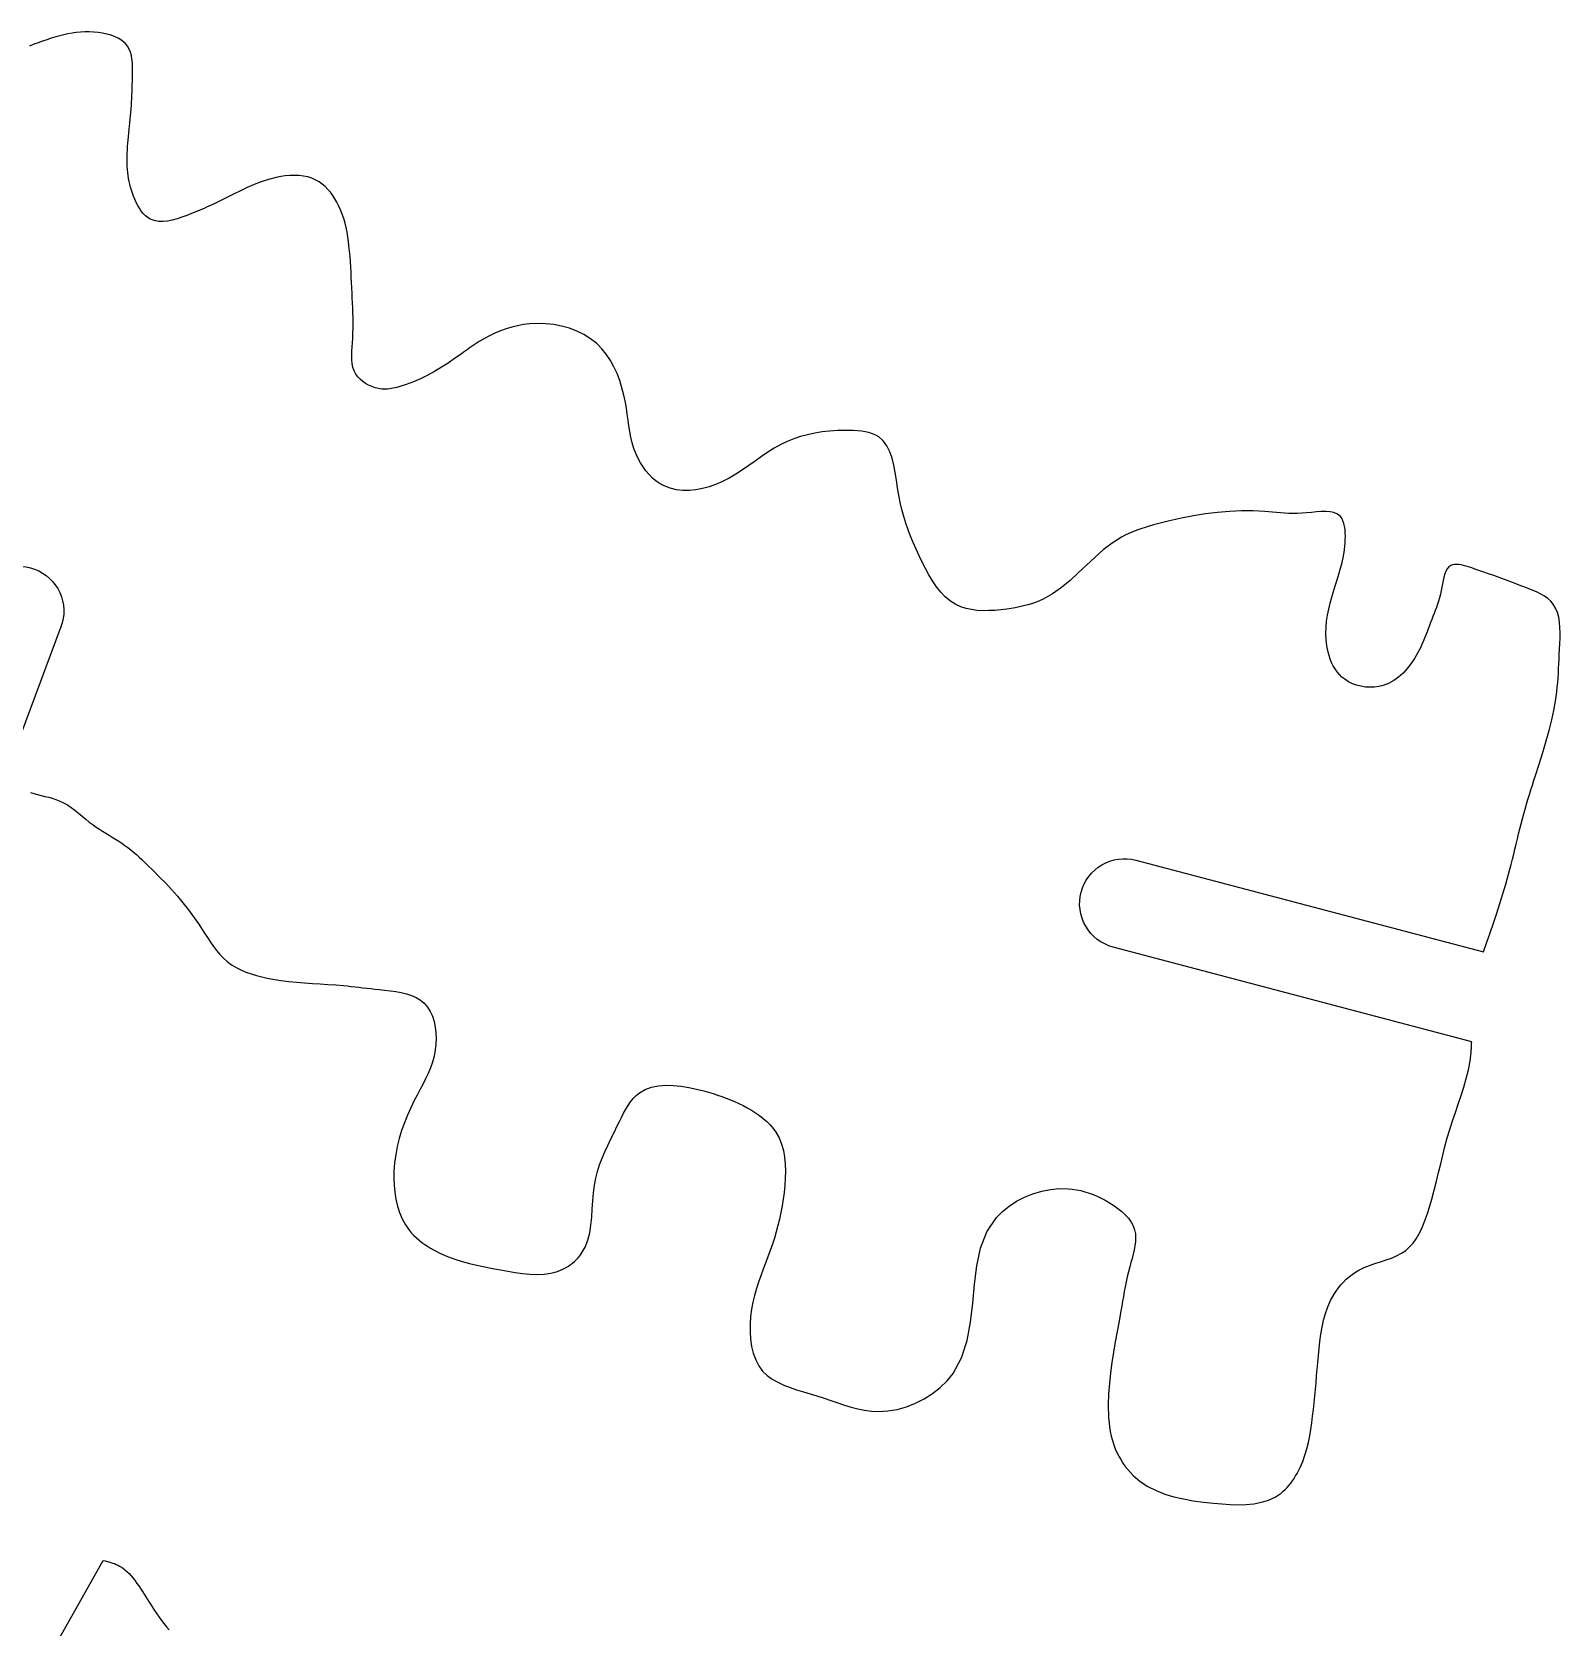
# Model space of a CAD drawing. Extents: x 0 to 470, y 0 to 279.
# Drawn here: x 413.9 to 465, y 95.9 to 149.2 of the extents above; entities that cross this region are included whole.
import ezdxf

# ---------------------------------------------------------------- set-up
doc = ezdxf.new("R2010")
doc.units = 0
doc.layers.add('CK_LEVEL_1', color=1, linetype='CONTINUOUS')

msp = doc.modelspace()

# ---------------------------------------------------------------- linework, layer by layer
at = {"layer": 'CK_LEVEL_1'}
for points in [[(413.85, 123.798), (413.969, 123.76), (414.091, 123.727), (414.215, 123.697), (414.338, 123.668), (414.462, 123.638), (414.583, 123.605), (414.703, 123.567), (414.818, 123.523), (414.955, 123.457), (415.086, 123.38), (415.213, 123.294), (415.336, 123.201), (415.458, 123.104), (415.578, 123.004), (415.699, 122.904), (415.821, 122.806), (415.945, 122.712), (416.05, 122.638), (416.156, 122.568), (416.264, 122.501), (416.372, 122.435), (416.481, 122.37), (416.59, 122.305), (416.697, 122.239), (416.804, 122.171), (416.909, 122.101), (417.009, 122.03), (417.108, 121.956), (417.204, 121.879), (417.299, 121.8), (417.393, 121.719), (417.485, 121.636), (417.576, 121.552), (417.667, 121.467), (417.756, 121.382), (417.966, 121.178), (418.172, 120.971), (418.374, 120.762), (418.572, 120.548), (418.764, 120.33), (418.952, 120.106), (419.133, 119.876), (419.308, 119.64), (419.477, 119.396), (419.575, 119.246), (419.672, 119.095), (419.769, 118.945), (419.867, 118.796), (419.969, 118.651), (420.075, 118.512), (420.187, 118.38), (420.306, 118.256), (420.434, 118.143), (420.577, 118.038), (420.729, 117.946), (420.889, 117.864), (421.056, 117.793), (421.229, 117.73), (421.407, 117.676), (421.588, 117.63), (421.771, 117.59), (421.954, 117.555), (422.221, 117.514), (422.487, 117.48), (422.751, 117.453), (423.015, 117.431), (423.277, 117.412), (423.538, 117.395), (423.798, 117.379), (424.057, 117.361), (424.314, 117.34), (424.444, 117.328), (424.573, 117.315), (424.704, 117.301), (424.834, 117.287), (424.966, 117.271), (425.099, 117.256), (425.233, 117.24), (425.369, 117.225), (425.508, 117.209), (425.693, 117.189), (425.88, 117.167), (426.066, 117.14), (426.249, 117.107), (426.425, 117.064), (426.593, 117.01), (426.75, 116.941), (426.893, 116.855), (427.02, 116.751), (427.129, 116.623), (427.22, 116.477), (427.292, 116.314), (427.348, 116.139), (427.386, 115.955), (427.408, 115.765), (427.416, 115.572), (427.408, 115.38), (427.387, 115.191), (427.346, 114.983), (427.291, 114.783), (427.223, 114.59), (427.145, 114.402), (427.059, 114.218), (426.968, 114.037), (426.873, 113.857), (426.778, 113.678), (426.685, 113.498), (426.566, 113.253), (426.455, 113.004), (426.353, 112.75), (426.262, 112.492), (426.183, 112.23), (426.116, 111.964), (426.064, 111.693), (426.026, 111.418), (426.004, 111.139), (425.999, 110.903), (426.007, 110.665), (426.029, 110.429), (426.066, 110.196), (426.12, 109.969), (426.192, 109.749), (426.282, 109.539), (426.391, 109.34), (426.522, 109.155), (426.596, 109.067), (426.675, 108.983), (426.759, 108.903), (426.847, 108.827), (426.939, 108.755), (427.033, 108.687), (427.131, 108.622), (427.23, 108.561), (427.331, 108.503), (427.561, 108.386), (427.796, 108.284), (428.035, 108.196), (428.28, 108.119), (428.528, 108.051), (428.781, 107.991), (429.038, 107.936), (429.299, 107.885), (429.564, 107.834), (429.808, 107.789), (430.055, 107.747), (430.301, 107.712), (430.545, 107.688), (430.787, 107.68), (431.024, 107.69), (431.255, 107.724), (431.478, 107.785), (431.692, 107.877), (431.766, 107.918), (431.838, 107.963), (431.908, 108.012), (431.976, 108.064), (432.041, 108.12), (432.103, 108.179), (432.161, 108.241), (432.216, 108.306), (432.266, 108.373), (432.395, 108.592), (432.487, 108.827), (432.551, 109.075), (432.592, 109.334), (432.617, 109.6), (432.635, 109.87), (432.65, 110.14), (432.672, 110.408), (432.705, 110.671), (432.75, 110.902), (432.81, 111.128), (432.882, 111.349), (432.964, 111.567), (433.055, 111.783), (433.153, 111.998), (433.257, 112.214), (433.363, 112.432), (433.472, 112.653), (433.54, 112.793), (433.609, 112.933), (433.68, 113.071), (433.755, 113.206), (433.833, 113.334), (433.917, 113.456), (434.007, 113.568), (434.105, 113.668), (434.211, 113.756), (434.403, 113.868), (434.617, 113.945), (434.847, 113.99), (435.091, 114.007), (435.344, 114.001), (435.602, 113.975), (435.861, 113.933), (436.118, 113.879), (436.367, 113.817), (436.524, 113.775), (436.676, 113.73), (436.824, 113.682), (436.97, 113.632), (437.114, 113.579), (437.255, 113.522), (437.395, 113.462), (437.535, 113.397), (437.674, 113.328), (437.815, 113.253), (437.955, 113.172), (438.093, 113.086), (438.226, 112.994), (438.353, 112.896), (438.474, 112.792), (438.585, 112.681), (438.687, 112.564), (438.777, 112.439), (438.884, 112.247), (438.966, 112.043), (439.025, 111.827), (439.065, 111.602), (439.087, 111.371), (439.093, 111.136), (439.087, 110.898), (439.07, 110.659), (439.045, 110.423), (439.014, 110.196), (438.978, 109.972), (438.937, 109.751), (438.891, 109.534), (438.839, 109.319), (438.783, 109.107), (438.722, 108.898), (438.656, 108.691), (438.586, 108.485), (438.509, 108.274), (438.429, 108.064), (438.349, 107.853), (438.27, 107.64), (438.194, 107.425), (438.123, 107.207), (438.059, 106.983), (438.004, 106.754), (437.96, 106.518), (437.928, 106.271), (437.91, 106.02), (437.909, 105.767), (437.926, 105.518), (437.962, 105.276), (438.019, 105.045), (438.099, 104.828), (438.202, 104.629), (438.331, 104.453), (438.478, 104.308), (438.646, 104.184), (438.833, 104.077), (439.034, 103.984), (439.246, 103.902), (439.467, 103.828), (439.693, 103.758), (439.92, 103.691), (440.146, 103.621), (440.382, 103.544), (440.613, 103.465), (440.841, 103.386), (441.066, 103.311), (441.291, 103.243), (441.516, 103.185), (441.741, 103.139), (441.969, 103.11), (442.201, 103.099), (442.512, 103.117), (442.826, 103.171), (443.137, 103.259), (443.442, 103.378), (443.736, 103.527), (444.012, 103.704), (444.268, 103.905), (444.497, 104.129), (444.695, 104.374), (444.984, 104.898), (445.169, 105.474), (445.282, 106.087), (445.353, 106.719), (445.413, 107.353), (445.491, 107.974), (445.619, 108.565), (445.828, 109.108), (446.147, 109.587), (446.345, 109.788), (446.571, 109.97), (446.82, 110.13), (447.087, 110.266), (447.368, 110.379), (447.659, 110.465), (447.954, 110.523), (448.249, 110.552), (448.54, 110.55), (448.683, 110.537), (448.825, 110.515), (448.966, 110.486), (449.104, 110.449), (449.242, 110.405), (449.378, 110.354), (449.514, 110.296), (449.649, 110.231), (449.784, 110.16), (449.928, 110.077), (450.069, 109.987), (450.206, 109.89), (450.334, 109.786), (450.452, 109.676), (450.557, 109.559), (450.646, 109.435), (450.716, 109.305), (450.766, 109.169), (450.791, 109.042), (450.799, 108.912), (450.794, 108.778), (450.777, 108.641), (450.751, 108.501), (450.718, 108.361), (450.681, 108.22), (450.643, 108.079), (450.604, 107.938), (450.561, 107.769), (450.522, 107.603), (450.486, 107.437), (450.452, 107.273), (450.421, 107.11), (450.391, 106.947), (450.362, 106.785), (450.334, 106.623), (450.305, 106.461), (450.244, 106.121), (450.181, 105.778), (450.119, 105.434), (450.06, 105.088), (450.006, 104.741), (449.96, 104.392), (449.923, 104.042), (449.898, 103.69), (449.886, 103.338), (449.886, 103.185), (449.89, 103.031), (449.898, 102.879), (449.91, 102.726), (449.929, 102.575), (449.953, 102.425), (449.984, 102.276), (450.023, 102.128), (450.069, 101.982), (450.118, 101.855), (450.173, 101.73), (450.234, 101.608), (450.301, 101.489), (450.374, 101.373), (450.452, 101.262), (450.535, 101.155), (450.623, 101.054), (450.716, 100.959), (450.951, 100.76), (451.207, 100.592), (451.482, 100.453), (451.774, 100.34), (452.081, 100.248), (452.4, 100.175), (452.728, 100.117), (453.065, 100.071), (453.406, 100.034), (453.682, 100.009), (453.957, 99.99), (454.23, 99.983), (454.497, 99.99), (454.756, 100.016), (455.004, 100.063), (455.24, 100.135), (455.461, 100.237), (455.664, 100.372), (455.735, 100.43), (455.802, 100.494), (455.867, 100.561), (455.929, 100.633), (455.988, 100.707), (456.044, 100.784), (456.098, 100.864), (456.149, 100.946), (456.197, 101.029), (456.298, 101.227), (456.385, 101.431), (456.459, 101.639), (456.522, 101.851), (456.575, 102.065), (456.619, 102.282), (456.657, 102.5), (456.689, 102.719), (456.718, 102.938), (456.744, 103.164), (456.768, 103.388), (456.79, 103.612), (456.811, 103.837), (456.83, 104.061), (456.85, 104.287), (456.869, 104.513), (456.889, 104.74), (456.91, 104.968), (456.934, 105.206), (456.961, 105.445), (456.994, 105.682), (457.035, 105.918), (457.086, 106.15), (457.149, 106.377), (457.226, 106.598), (457.32, 106.811), (457.432, 107.017), (457.503, 107.125), (457.579, 107.23), (457.661, 107.331), (457.749, 107.427), (457.842, 107.519), (457.94, 107.604), (458.044, 107.684), (458.152, 107.758), (458.265, 107.824), (458.438, 107.909), (458.618, 107.981), (458.802, 108.046), (458.988, 108.106), (459.171, 108.166), (459.35, 108.231), (459.522, 108.303), (459.684, 108.388), (459.833, 108.488), (459.961, 108.601), (460.075, 108.73), (460.178, 108.873), (460.27, 109.028), (460.353, 109.192), (460.428, 109.363), (460.495, 109.539), (460.557, 109.719), (460.615, 109.899), (460.703, 110.201), (460.784, 110.5), (460.858, 110.796), (460.929, 111.089), (460.999, 111.381), (461.069, 111.67), (461.141, 111.958), (461.218, 112.246), (461.302, 112.533), (461.393, 112.815), (461.488, 113.097), (461.585, 113.38), (461.681, 113.664), (461.771, 113.949), (461.853, 114.235), (461.924, 114.524), (461.979, 114.815), (462.015, 115.109), (462.018, 115.148), (462.021, 115.188), (462.023, 115.227), (462.026, 115.266), (462.028, 115.305), (462.03, 115.345), (462.032, 115.384), (462.033, 115.424), (462.035, 115.463), (450.045, 118.629, -0.414214), (448.977, 120.464, -0.414214), (450.811, 121.532), (462.428, 118.464), (462.541, 118.787), (462.652, 119.11), (462.762, 119.433), (462.871, 119.757), (462.976, 120.082), (463.078, 120.408), (463.176, 120.735), (463.269, 121.063), (463.357, 121.393), (463.4, 121.563), (463.441, 121.733), (463.482, 121.903), (463.522, 122.073), (463.562, 122.243), (463.603, 122.413), (463.644, 122.583), (463.687, 122.753), (463.731, 122.921), (463.775, 123.083), (463.82, 123.244), (463.867, 123.404), (463.916, 123.565), (463.965, 123.725), (464.015, 123.885), (464.066, 124.045), (464.117, 124.206), (464.169, 124.366), (464.268, 124.674), (464.365, 124.984), (464.46, 125.294), (464.551, 125.605), (464.635, 125.917), (464.712, 126.228), (464.779, 126.54), (464.836, 126.851), (464.88, 127.162), (464.897, 127.316), (464.911, 127.471), (464.923, 127.626), (464.932, 127.782), (464.94, 127.939), (464.948, 128.099), (464.955, 128.261), (464.962, 128.425), (464.97, 128.593), (464.979, 128.774), (464.987, 128.956), (464.99, 129.139), (464.986, 129.318), (464.972, 129.493), (464.945, 129.66), (464.903, 129.818), (464.842, 129.965), (464.759, 130.097), (464.675, 130.194), (464.576, 130.281), (464.465, 130.36), (464.345, 130.431), (464.218, 130.495), (464.085, 130.555), (463.95, 130.61), (463.814, 130.662), (463.68, 130.712), (463.492, 130.781), (463.311, 130.849), (463.132, 130.916), (462.955, 130.982), (462.776, 131.048), (462.594, 131.114), (462.406, 131.18), (462.21, 131.246), (462.003, 131.315), (461.923, 131.34), (461.841, 131.365), (461.76, 131.387), (461.681, 131.405), (461.604, 131.418), (461.53, 131.425), (461.46, 131.424), (461.396, 131.413), (461.339, 131.392), (461.273, 131.346), (461.218, 131.28), (461.174, 131.199), (461.138, 131.105), (461.108, 131.001), (461.084, 130.89), (461.061, 130.776), (461.04, 130.661), (461.018, 130.547), (460.991, 130.426), (460.96, 130.309), (460.927, 130.198), (460.892, 130.091), (460.856, 129.986), (460.818, 129.884), (460.779, 129.783), (460.74, 129.683), (460.701, 129.582), (460.662, 129.48), (460.623, 129.376), (460.584, 129.272), (460.544, 129.167), (460.503, 129.061), (460.46, 128.955), (460.416, 128.848), (460.368, 128.742), (460.318, 128.636), (460.224, 128.453), (460.119, 128.274), (460.004, 128.102), (459.877, 127.94), (459.74, 127.791), (459.591, 127.657), (459.431, 127.541), (459.259, 127.447), (459.074, 127.376), (458.931, 127.341), (458.783, 127.321), (458.632, 127.315), (458.481, 127.324), (458.331, 127.347), (458.185, 127.384), (458.045, 127.435), (457.912, 127.501), (457.79, 127.581), (457.698, 127.657), (457.613, 127.741), (457.537, 127.834), (457.468, 127.933), (457.406, 128.037), (457.352, 128.146), (457.305, 128.259), (457.265, 128.375), (457.232, 128.493), (457.191, 128.697), (457.167, 128.902), (457.16, 129.109), (457.167, 129.315), (457.186, 129.521), (457.217, 129.726), (457.257, 129.928), (457.304, 130.128), (457.357, 130.324), (457.416, 130.52), (457.476, 130.712), (457.537, 130.904), (457.596, 131.097), (457.652, 131.293), (457.702, 131.493), (457.745, 131.7), (457.779, 131.915), (457.802, 132.141), (457.808, 132.254), (457.811, 132.368), (457.808, 132.481), (457.8, 132.591), (457.785, 132.697), (457.762, 132.796), (457.73, 132.886), (457.688, 132.966), (457.636, 133.033), (457.543, 133.106), (457.43, 133.154), (457.301, 133.181), (457.157, 133.192), (457.004, 133.189), (456.844, 133.179), (456.68, 133.163), (456.515, 133.147), (456.353, 133.134), (456.203, 133.127), (456.058, 133.126), (455.917, 133.13), (455.779, 133.137), (455.644, 133.147), (455.511, 133.158), (455.38, 133.171), (455.249, 133.182), (455.118, 133.193), (454.731, 133.211), (454.338, 133.211), (453.94, 133.194), (453.539, 133.16), (453.136, 133.11), (452.732, 133.047), (452.33, 132.97), (451.929, 132.881), (451.533, 132.781), (451.392, 132.743), (451.252, 132.703), (451.114, 132.661), (450.977, 132.616), (450.841, 132.567), (450.708, 132.515), (450.577, 132.459), (450.449, 132.398), (450.324, 132.331), (450.013, 132.134), (449.718, 131.906), (449.435, 131.659), (449.159, 131.4), (448.884, 131.139), (448.606, 130.885), (448.321, 130.648), (448.023, 130.436), (447.707, 130.26), (447.583, 130.204), (447.455, 130.154), (447.324, 130.109), (447.191, 130.069), (447.055, 130.034), (446.917, 130.003), (446.777, 129.976), (446.635, 129.952), (446.491, 129.931), (446.293, 129.906), (446.094, 129.888), (445.895, 129.878), (445.697, 129.877), (445.503, 129.888), (445.313, 129.912), (445.13, 129.951), (444.956, 130.007), (444.79, 130.081), (444.607, 130.196), (444.438, 130.336), (444.283, 130.497), (444.139, 130.677), (444.007, 130.871), (443.885, 131.075), (443.771, 131.286), (443.664, 131.5), (443.563, 131.714), (443.463, 131.934), (443.368, 132.151), (443.279, 132.367), (443.195, 132.583), (443.118, 132.803), (443.048, 133.026), (442.985, 133.256), (442.928, 133.493), (442.88, 133.74), (442.839, 133.988), (442.802, 134.241), (442.762, 134.493), (442.715, 134.74), (442.656, 134.975), (442.581, 135.193), (442.485, 135.389), (442.363, 135.556), (442.21, 135.69), (442.111, 135.748), (442.002, 135.795), (441.886, 135.832), (441.762, 135.86), (441.634, 135.881), (441.501, 135.895), (441.365, 135.903), (441.228, 135.906), (441.091, 135.906), (440.828, 135.899), (440.571, 135.881), (440.32, 135.852), (440.074, 135.813), (439.833, 135.762), (439.599, 135.699), (439.371, 135.623), (439.15, 135.534), (438.936, 135.432), (438.717, 135.309), (438.504, 135.174), (438.294, 135.03), (438.085, 134.881), (437.874, 134.73), (437.66, 134.582), (437.439, 134.439), (437.209, 134.306), (436.969, 134.185), (436.76, 134.097), (436.544, 134.022), (436.324, 133.963), (436.102, 133.921), (435.88, 133.899), (435.661, 133.898), (435.446, 133.921), (435.24, 133.97), (435.043, 134.046), (434.905, 134.121), (434.775, 134.211), (434.651, 134.313), (434.536, 134.427), (434.43, 134.551), (434.332, 134.683), (434.244, 134.822), (434.165, 134.965), (434.097, 135.112), (434.027, 135.297), (433.97, 135.484), (433.925, 135.673), (433.889, 135.865), (433.858, 136.058), (433.83, 136.252), (433.804, 136.448), (433.775, 136.645), (433.742, 136.843), (433.691, 137.087), (433.628, 137.331), (433.553, 137.571), (433.463, 137.805), (433.36, 138.031), (433.241, 138.246), (433.105, 138.449), (432.953, 138.636), (432.782, 138.807), (432.58, 138.968), (432.358, 139.107), (432.121, 139.224), (431.871, 139.319), (431.611, 139.392), (431.345, 139.444), (431.075, 139.473), (430.804, 139.481), (430.535, 139.467), (430.334, 139.443), (430.136, 139.406), (429.942, 139.359), (429.751, 139.301), (429.564, 139.234), (429.381, 139.157), (429.202, 139.071), (429.027, 138.978), (428.857, 138.877), (428.788, 138.833), (428.719, 138.788), (428.651, 138.742), (428.583, 138.696), (428.516, 138.649), (428.449, 138.601), (428.382, 138.553), (428.315, 138.505), (428.247, 138.457), (428.032, 138.306), (427.813, 138.158), (427.59, 138.015), (427.364, 137.878), (427.133, 137.751), (426.898, 137.633), (426.658, 137.527), (426.414, 137.435), (426.163, 137.358), (426.103, 137.342), (426.042, 137.328), (425.98, 137.315), (425.919, 137.304), (425.857, 137.295), (425.794, 137.289), (425.731, 137.285), (425.668, 137.285), (425.604, 137.289), (425.49, 137.304), (425.377, 137.331), (425.265, 137.369), (425.157, 137.417), (425.055, 137.474), (424.96, 137.54), (424.873, 137.615), (424.798, 137.696), (424.734, 137.785), (424.676, 137.898), (424.635, 138.019), (424.61, 138.147), (424.596, 138.279), (424.593, 138.416), (424.596, 138.555), (424.604, 138.695), (424.615, 138.836), (424.625, 138.977), (424.634, 139.152), (424.638, 139.325), (424.639, 139.496), (424.637, 139.665), (424.633, 139.833), (424.627, 139.999), (424.619, 140.165), (424.611, 140.331), (424.603, 140.498), (424.595, 140.671), (424.587, 140.845), (424.579, 141.02), (424.57, 141.195), (424.56, 141.37), (424.549, 141.546), (424.536, 141.721), (424.52, 141.897), (424.502, 142.072), (424.484, 142.226), (424.462, 142.38), (424.436, 142.533), (424.406, 142.685), (424.37, 142.836), (424.328, 142.985), (424.278, 143.133), (424.222, 143.279), (424.156, 143.423), (424.096, 143.539), (424.03, 143.652), (423.957, 143.762), (423.879, 143.866), (423.794, 143.965), (423.704, 144.056), (423.608, 144.139), (423.506, 144.213), (423.398, 144.276), (423.265, 144.335), (423.126, 144.379), (422.981, 144.409), (422.832, 144.427), (422.68, 144.433), (422.527, 144.428), (422.372, 144.414), (422.219, 144.392), (422.067, 144.362), (421.815, 144.298), (421.57, 144.218), (421.331, 144.126), (421.099, 144.025), (420.87, 143.917), (420.645, 143.805), (420.421, 143.691), (420.199, 143.579), (419.977, 143.472), (419.898, 143.435), (419.818, 143.399), (419.738, 143.364), (419.657, 143.329), (419.575, 143.294), (419.492, 143.259), (419.407, 143.225), (419.321, 143.19), (419.233, 143.155), (419.077, 143.094), (418.918, 143.036), (418.757, 142.982), (418.596, 142.938), (418.437, 142.906), (418.281, 142.89), (418.132, 142.892), (417.991, 142.918), (417.86, 142.969), (417.776, 143.02), (417.698, 143.084), (417.626, 143.158), (417.558, 143.241), (417.496, 143.332), (417.439, 143.429), (417.387, 143.529), (417.339, 143.633), (417.297, 143.737), (417.26, 143.837), (417.227, 143.936), (417.198, 144.035), (417.173, 144.134), (417.152, 144.233), (417.133, 144.332), (417.118, 144.431), (417.106, 144.531), (417.097, 144.63), (417.091, 144.738), (417.087, 144.847), (417.085, 144.955), (417.087, 145.065), (417.09, 145.174), (417.095, 145.284), (417.102, 145.394), (417.11, 145.504), (417.12, 145.614), (417.131, 145.73), (417.142, 145.847), (417.154, 145.963), (417.167, 146.078), (417.179, 146.194), (417.191, 146.309), (417.202, 146.424), (417.213, 146.538), (417.222, 146.652), (417.23, 146.767), (417.236, 146.882), (417.242, 146.997), (417.246, 147.113), (417.25, 147.229), (417.254, 147.347), (417.257, 147.466), (417.259, 147.587), (417.262, 147.71), (417.265, 147.834), (417.267, 147.96), (417.265, 148.085), (417.259, 148.208), (417.246, 148.328), (417.226, 148.444), (417.195, 148.554), (417.154, 148.657), (417.099, 148.751), (417.019, 148.849), (416.92, 148.933), (416.808, 149.005), (416.683, 149.066), (416.548, 149.117), (416.407, 149.157), (416.261, 149.187), (416.113, 149.209), (415.967, 149.223), (415.816, 149.23), (415.669, 149.229), (415.525, 149.221), (415.383, 149.207), (415.243, 149.187), (415.105, 149.162), (414.968, 149.132), (414.832, 149.099), (414.697, 149.061), (414.55, 149.017), (414.403, 148.97), (414.257, 148.92), (414.111, 148.868), (413.965, 148.814), (413.82, 148.758)], [(412.061, 130.385, -0.414214), (413.993, 131.265, -0.414214), (414.873, 129.334), (413.005, 124.333)]]:
    msp.add_lwpolyline(points, format="xyb", dxfattribs=at)
msp.add_lwpolyline([(414.292, 94.577), (416.288, 98.121), (416.351, 98.105), (416.414, 98.088), (416.477, 98.071), (416.539, 98.053), (416.6, 98.033), (416.66, 98.011), (416.718, 97.987), (416.776, 97.961), (416.832, 97.932), (416.917, 97.879), (416.999, 97.819), (417.076, 97.752), (417.149, 97.679), (417.219, 97.602), (417.286, 97.522), (417.351, 97.438), (417.413, 97.353), (417.473, 97.266), (417.534, 97.175), (417.594, 97.083), (417.653, 96.991), (417.711, 96.9), (417.768, 96.809), (417.826, 96.718), (417.883, 96.627), (417.942, 96.536), (418.001, 96.446), (418.076, 96.334), (418.154, 96.224), (418.233, 96.114), (418.315, 96.006), (418.399, 95.9), (418.486, 95.796)], dxfattribs=at)

doc.saveas('drawing.dxf')
